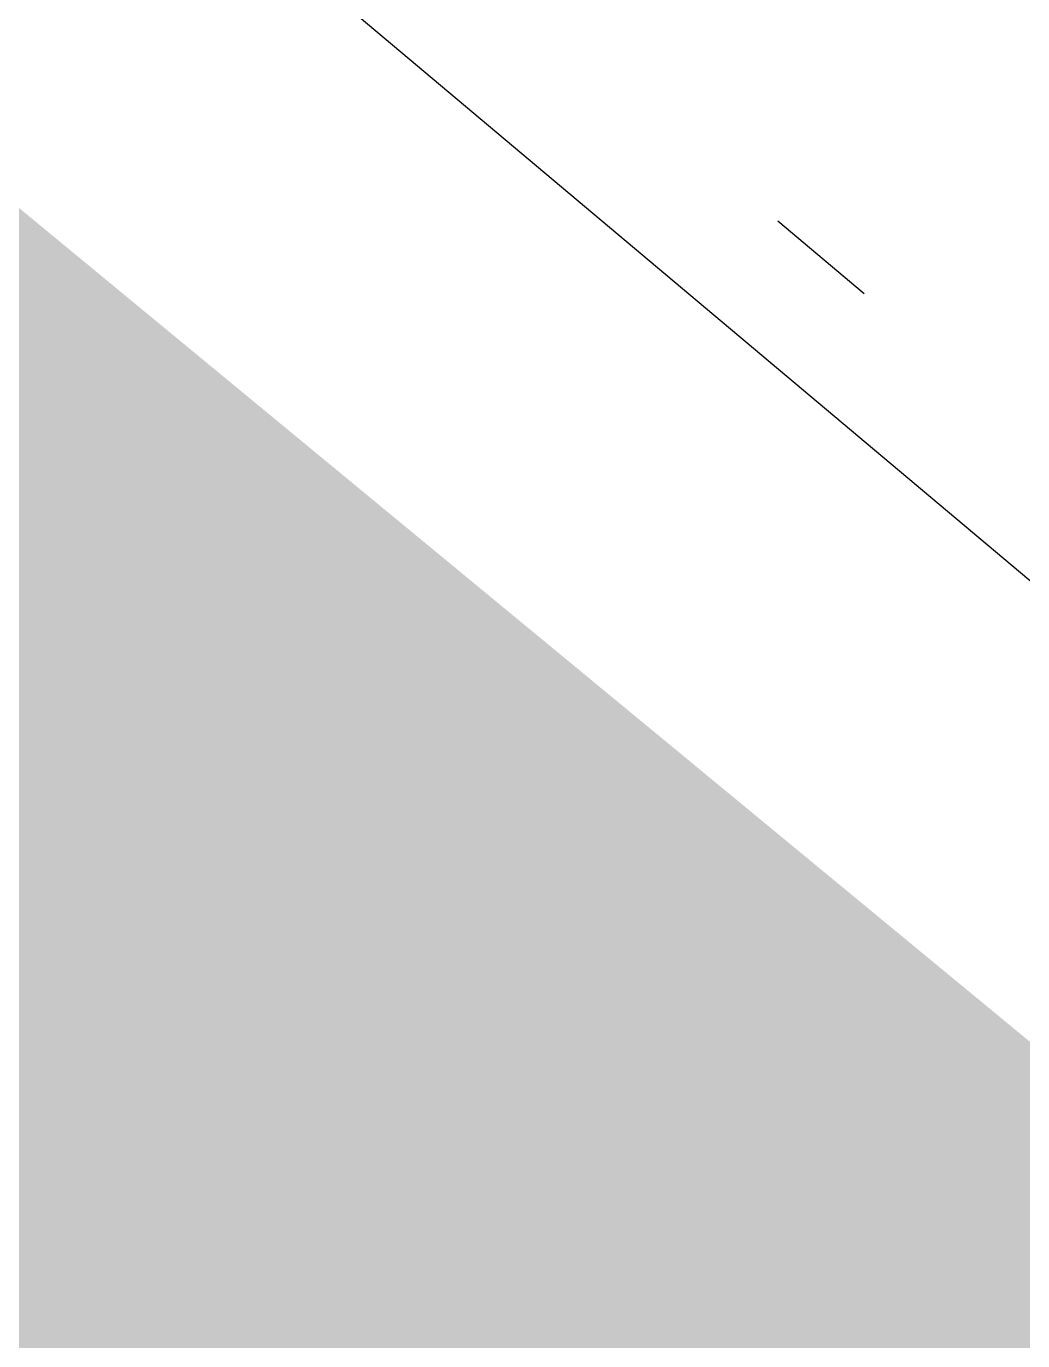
# Model space of a CAD drawing. Extents: x 383425 to 391668, y 6055101 to 6059545.
# Drawn here: x 388178.46 to 388187.29, y 6057760.91 to 6057772.56 of the extents above; entities that cross this region are included whole.
import ezdxf

# ---------------------------------------------------------------- set-up
doc = ezdxf.new("R2010")
doc.units = 0
doc.header["$LTSCALE"] = 5
doc.linetypes.add('foc-TOPO', pattern=[1, 0.2, -0.8])
for name, color, linetype in [('AS-ROADS', 254, 'Continuous'), ('P-PROPOSED', 10, 'Continuous'), ('T-LOW-AREA', 48, 'foc-TOPO')]:
    doc.layers.add(name, color=color, linetype=linetype)

msp = doc.modelspace()

# ---------------------------------------------------------------- linework, layer by layer
at = {"layer": 'AS-ROADS', "const_width": 9.996, "flags": 128}
msp.add_lwpolyline([(388132.923, 6057801.963), (388211.478, 6057737.191), (388304.103, 6057658.251), (388357.493, 6057611.115), (388398.186, 6057571.213), (388459.415, 6057509.006), (388496.737, 6057470.073), (388516.018, 6057451.669), (388528.06, 6057440.055), (388538.834, 6057429.891), (388554.36, 6057416.27), (388571.423, 6057401.581), (388591.12, 6057384.839), (388678.422, 6057311.988), (388806.446, 6057205.912), (388826.266, 6057189.543), (388841.111, 6057176.952), (389021.155, 6057027.063), (389180.848, 6056897.899), (389391.846, 6056726.814), (389573.223, 6056577.377), (389751.284, 6056430.45)], dxfattribs=at)
at = {"layer": 'P-PROPOSED'}
msp.add_lwpolyline([(388105.135, 6057836.732), (388289.397, 6057681.91), (388353.305, 6057625.222), (388540.408, 6057434.83), (388590.327, 6057393.859), (388624.602, 6057371.369), (388822.503, 6057206.111), (388834.698, 6057207.331), (388846.506, 6057194.722), (388849.901, 6057182.552), (389164.627, 6056922.36), (389402.757, 6056726.782), (389544.347, 6056611.801), (389882.324, 6056331.912)], dxfattribs=at)
at = {"layer": 'T-LOW-AREA', "flags": 128}
msp.add_lwpolyline([(388835.888, 6057209.87), (388835.079, 6057210.499), (388834.334, 6057210.459), (388831.154, 6057208.495), (388827.506, 6057207.616), (388824.677, 6057207.333), (388822.263, 6057207.99), (388819.841, 6057209.068), (388816.756, 6057212.212), (388701.412, 6057309.498), (388625.207, 6057372.166), (388618.629, 6057376.772), (388610.431, 6057382.152), (388597.086, 6057390.66), (388590.931, 6057394.658), (388539.194, 6057439.887), (388498.446, 6057478.956), (388403.049, 6057576.03), (388354.31, 6057625.667), (388310.102, 6057664.881), (388206.622, 6057752.766), (388134.014, 6057813.773), (388131.088, 6057816.14), (388129.068, 6057818.247), (388127.833, 6057820.52), (388127.224, 6057821.757), (388126.529, 6057822.546)], dxfattribs=at)

doc.saveas('drawing.dxf')
